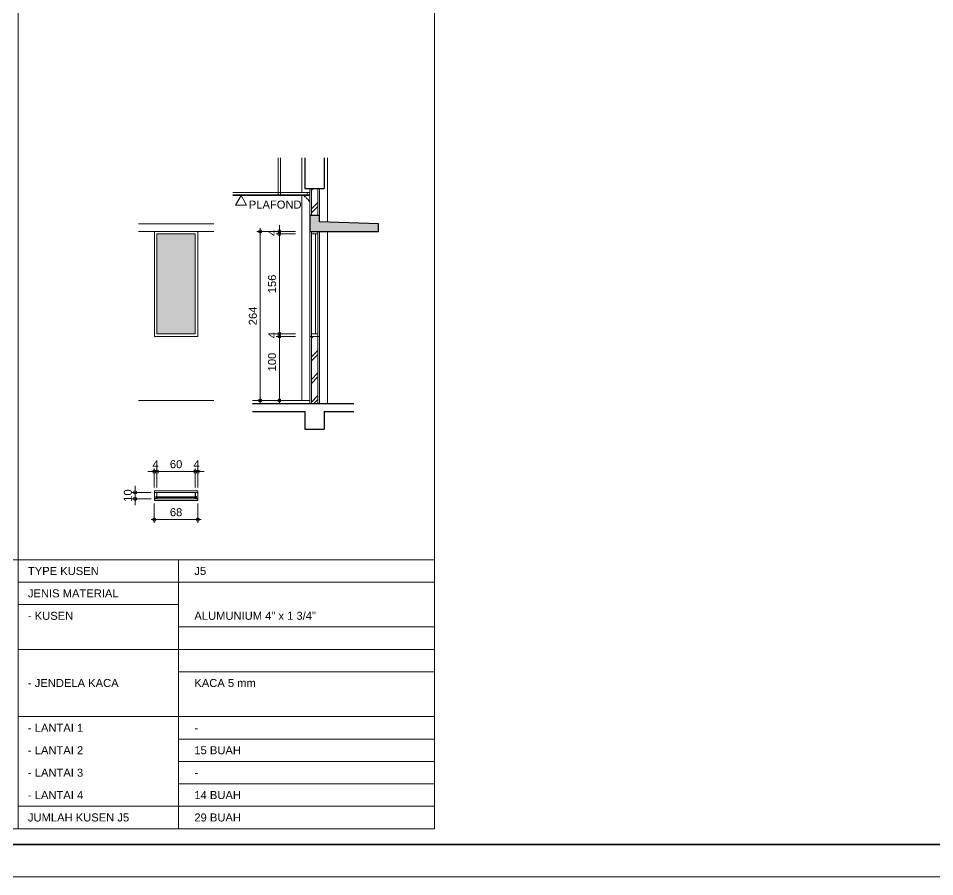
# Model space of a CAD drawing. Header units: millimetres. Extents: x -11 to 1625, y -267 to 180.
# Drawn here: x 1037.38 to 1066.01, y -102 to -75.19 of the extents above; entities that cross this region are included whole.
import ezdxf
from ezdxf.enums import TextEntityAlignment as Align

# ---------------------------------------------------------------- set-up
doc = ezdxf.new("R2010")
doc.units = ezdxf.units.MM
for name, color, linetype, lineweight in [('ars', 11, 'Continuous', 5), ('blk', 1, 'Continuous', 30), ('GRS KOP', 1, 'Continuous', 35), ('kop', 7, 'Continuous', 20), ('kus', 63, 'Continuous', 15), ('lan', 7, 'Continuous', 15), ('not', 7, 'Continuous', 20), ('pla', 213, 'Continuous', 15), ('sol kaca', 9, 'Continuous', 0), ('sol kol', 8, 'Continuous', 0), ('tem', 5, 'Continuous', 20), ('u', 6, 'Continuous', 20)]:
    doc.layers.add(name, color=color, linetype=linetype, lineweight=lineweight)
doc.styles.add('BARU', font='complex.shx')
doc.styles.add('S', font='SIMPLEX', dxfattribs={"width": 1.1})
doc.styles.get("Standard").update_dxf_attribs({"font": 'ARIALUNI.TTF'})
doc.dimstyles.new('SK 50', dxfattribs={"dimtxt": 0.25, "dimasz": 0.1, "dimexe": 0, "dimexo": 0, "dimgap": 0.1, "dimtad": 1, "dimdec": 0, "dimlfac": 50, "dimzin": 12, "dimdsep": 46, "dimtxsty": 'Standard', "dimblk": 'BULAT', "dimcen": 0.1, "dimclrd": 256, "dimclre": 256, "dimclrt": 256, "dimadec": 0, "dimazin": 3, "dimtfac": 1, "dimtdec": 0, "dimtofl": 0, "dimtmove": 0, "dimatfit": 3, "dimldrblk": 'BULAT', "dimfxl": 0, "dimtolj": 1, "dimtzin": 0, "dimlwd": -1, "dimlwe": -1, "dimarcsym": 0})

# ---------------------------------------------------------------- blocks, each defined once
blk = doc.blocks.new('kop')
at = {"layer": 'GRS KOP'}
blk.add_lwpolyline([(1, 54), (83, 54), (83, 1), (1, 1)], close=True, dxfattribs=at)
at = {"layer": 'kop', "color": 7}
blk.add_line((0, 0), (84, 0), dxfattribs=at)
at = {"layer": 'kop', "style": 'BARU', "flags": 4}
for p, height in [((73.8, 5.4), 0.35), ((80.303, 5.382), 0.25), ((73.8, 4.9), 0.35), ((80.303, 4.882), 0.25), ((73.8, 4.4), 0.35), ((80.303, 4.382), 0.25)]:
    blk.add_attdef('-', p, '', height=height, dxfattribs=at)
at = {"layer": 'kop', "flags": 4}
for tag, p in [('AR-00', (78.057, 2.648)), ('00', (81.238, 2.647))]:
    blk.add_attdef(tag, text='', height=0.35, dxfattribs=at).set_placement(p, align=Align.MIDDLE)
blk = doc.blocks.new('BULAT')
for p, q in [((-1, 0), (1, 0)), ((0, -1), (0, 1))]:
    blk.add_line(p, q)
blk.add_circle((0, 0), 0.5)
blk = doc.blocks.new('*D2168')
at = {"layer": 'Defpoints', "color": 0, "ltscale": 0.15}
for p in [(1046.033, -85.125), (1045.533, -87.125), (1046.033, -87.125)]:
    blk.add_point(p, dxfattribs=at)
at = {"layer": 'u', "ltscale": 0.15}
for p, q in [((1046.033, -85.125), (1045.533, -85.125)), ((1045.533, -85.225), (1045.533, -87.025)), ((1046.033, -87.125), (1045.533, -87.125))]:
    blk.add_line(p, q, dxfattribs=at)
at = {"layer": 'u', "ltscale": 0.15, "xscale": 0.1, "yscale": 0.1, "zscale": 0.1}
for p, rotation in [((1045.533, -85.125), 90), ((1045.533, -87.125), 270)]:
    blk.add_blockref('BULAT', p, dxfattribs=dict(at, rotation=rotation))
at = {"layer": 'u', "ltscale": 0.15, "insert": (1045.305, -85.925), "char_height": 0.25, "attachment_point": 5, "rotation": 90}
blk.add_mtext('\\A1;100', dxfattribs=at)
blk = doc.blocks.new('*D2169')
at = {"layer": 'Defpoints', "color": 0, "ltscale": 0.15}
for p in [(1045.533, -85.125), (1046.033, -85.045), (1046.033, -85.125)]:
    blk.add_point(p, dxfattribs=at)
at = {"layer": 'u', "ltscale": 0.15}
for p, q in [((1045.533, -84.945), (1045.533, -84.845)), ((1046.033, -85.045), (1045.533, -85.045)), ((1046.033, -85.125), (1045.533, -85.125)), ((1045.533, -85.225), (1045.533, -85.325))]:
    blk.add_line(p, q, dxfattribs=at)
at = {"layer": 'u', "ltscale": 0.15, "xscale": 0.1, "yscale": 0.1, "zscale": 0.1}
for p, rotation in [((1045.533, -85.045), 270), ((1045.533, -85.125), 90)]:
    blk.add_blockref('BULAT', p, dxfattribs=dict(at, rotation=rotation))
at = {"layer": 'u', "ltscale": 0.15, "insert": (1045.308, -85.085), "char_height": 0.25, "attachment_point": 5, "rotation": 90}
blk.add_mtext('\\A1;4', dxfattribs=at)
blk = doc.blocks.new('*D2170')
at = {"layer": 'Defpoints', "color": 0, "ltscale": 0.15}
for p in [(1046.033, -81.925), (1045.533, -85.045), (1046.033, -85.045)]:
    blk.add_point(p, dxfattribs=at)
at = {"layer": 'u', "ltscale": 0.15}
for p, q in [((1046.033, -81.925), (1045.533, -81.925)), ((1045.533, -82.025), (1045.533, -84.945)), ((1046.033, -85.045), (1045.533, -85.045))]:
    blk.add_line(p, q, dxfattribs=at)
at = {"layer": 'u', "ltscale": 0.15, "xscale": 0.1, "yscale": 0.1, "zscale": 0.1}
for p, rotation in [((1045.533, -81.925), 90), ((1045.533, -85.045), 270)]:
    blk.add_blockref('BULAT', p, dxfattribs=dict(at, rotation=rotation))
at = {"layer": 'u', "ltscale": 0.15, "insert": (1045.305, -83.485), "char_height": 0.25, "attachment_point": 5, "rotation": 90}
blk.add_mtext('\\A1;156', dxfattribs=at)
blk = doc.blocks.new('*D2171')
at = {"layer": 'Defpoints', "color": 0, "ltscale": 0.15}
for p in [(1046.033, -81.845), (1045.533, -81.925), (1046.033, -81.925)]:
    blk.add_point(p, dxfattribs=at)
at = {"layer": 'u', "ltscale": 0.15}
for p, q in [((1045.533, -81.745), (1045.533, -81.645)), ((1046.033, -81.845), (1045.533, -81.845)), ((1046.033, -81.925), (1045.533, -81.925)), ((1045.533, -82.025), (1045.533, -82.125))]:
    blk.add_line(p, q, dxfattribs=at)
at = {"layer": 'u', "ltscale": 0.15, "xscale": 0.1, "yscale": 0.1, "zscale": 0.1}
for p, rotation in [((1045.533, -81.845), 270), ((1045.533, -81.925), 90)]:
    blk.add_blockref('BULAT', p, dxfattribs=dict(at, rotation=rotation))
at = {"layer": 'u', "ltscale": 0.15, "insert": (1045.308, -81.885), "char_height": 0.25, "attachment_point": 5, "rotation": 90}
blk.add_mtext('\\A1;4', dxfattribs=at)
blk = doc.blocks.new('PEILA')
blk.add_lwpolyline([(-0.188, -0.325), (0.188, -0.325), (0, 0)], close=True)
at = {"style": 'S', "width": 1.1, "flags": 4}
blk.add_attdef('CAT', (0.265, -0.289), '', height=0.2, dxfattribs=at)
blk = doc.blocks.new('*D2172')
at = {"layer": 'Defpoints', "color": 0, "ltscale": 0.15}
for p in [(1045.433, -81.845), (1044.933, -87.125), (1045.433, -87.125)]:
    blk.add_point(p, dxfattribs=at)
at = {"layer": 'u', "ltscale": 0.15}
for p, q in [((1045.433, -81.845), (1044.933, -81.845)), ((1044.933, -81.945), (1044.933, -87.025)), ((1045.433, -87.125), (1044.933, -87.125))]:
    blk.add_line(p, q, dxfattribs=at)
at = {"layer": 'u', "ltscale": 0.15, "xscale": 0.1, "yscale": 0.1, "zscale": 0.1}
for p, rotation in [((1044.933, -81.845), 90), ((1044.933, -87.125), 270)]:
    blk.add_blockref('BULAT', p, dxfattribs=dict(at, rotation=rotation))
at = {"layer": 'u', "ltscale": 0.15, "insert": (1044.705, -84.485), "char_height": 0.25, "attachment_point": 5, "rotation": 90}
blk.add_mtext('\\A1;264', dxfattribs=at)
blk = doc.blocks.new('*D2173')
at = {"layer": 'Defpoints', "color": 0, "ltscale": 0.15}
for p in [(1042.906, -89.346), (1041.706, -89.846), (1042.906, -89.846)]:
    blk.add_point(p, dxfattribs=at)
at = {"layer": 'u', "ltscale": 0.15}
for p, q in [((1041.706, -89.846), (1041.706, -89.346)), ((1041.806, -89.346), (1042.806, -89.346)), ((1042.906, -89.846), (1042.906, -89.346))]:
    blk.add_line(p, q, dxfattribs=at)
at = {"layer": 'u', "ltscale": 0.15, "xscale": 0.1, "yscale": 0.1, "zscale": 0.1, "rotation": 180}
blk.add_blockref('BULAT', (1041.706, -89.346), dxfattribs=at)
at = {"layer": 'u', "ltscale": 0.15, "xscale": 0.1, "yscale": 0.1, "zscale": 0.1}
blk.add_blockref('BULAT', (1042.906, -89.346), dxfattribs=at)
at = {"layer": 'u', "ltscale": 0.15, "insert": (1042.306, -89.118), "char_height": 0.25, "attachment_point": 5}
blk.add_mtext('\\A1;60', dxfattribs=at)
blk = doc.blocks.new('*D2174')
at = {"layer": 'Defpoints', "color": 0, "ltscale": 0.15}
for p in [(1042.986, -89.346), (1042.906, -89.846), (1042.986, -89.846)]:
    blk.add_point(p, dxfattribs=at)
at = {"layer": 'u', "ltscale": 0.15}
for p, q in [((1042.806, -89.346), (1042.706, -89.346)), ((1042.906, -89.846), (1042.906, -89.346)), ((1042.986, -89.846), (1042.986, -89.346)), ((1043.086, -89.346), (1043.186, -89.346))]:
    blk.add_line(p, q, dxfattribs=at)
at = {"layer": 'u', "ltscale": 0.15, "xscale": 0.1, "yscale": 0.1, "zscale": 0.1}
blk.add_blockref('BULAT', (1042.906, -89.346), dxfattribs=at)
at = {"layer": 'u', "ltscale": 0.15, "xscale": 0.1, "yscale": 0.1, "zscale": 0.1, "rotation": 180}
blk.add_blockref('BULAT', (1042.986, -89.346), dxfattribs=at)
at = {"layer": 'u', "ltscale": 0.15, "insert": (1042.946, -89.121), "char_height": 0.25, "attachment_point": 5}
blk.add_mtext('\\A1;4', dxfattribs=at)
blk = doc.blocks.new('*D2175')
at = {"layer": 'Defpoints', "color": 0, "ltscale": 0.15}
for p in [(1041.706, -89.346), (1041.626, -89.846), (1041.706, -89.846)]:
    blk.add_point(p, dxfattribs=at)
at = {"layer": 'u', "ltscale": 0.15}
for p, q in [((1041.526, -89.346), (1041.426, -89.346)), ((1041.626, -89.846), (1041.626, -89.346)), ((1041.706, -89.846), (1041.706, -89.346)), ((1041.806, -89.346), (1041.906, -89.346))]:
    blk.add_line(p, q, dxfattribs=at)
at = {"layer": 'u', "ltscale": 0.15, "xscale": 0.1, "yscale": 0.1, "zscale": 0.1}
blk.add_blockref('BULAT', (1041.626, -89.346), dxfattribs=at)
at = {"layer": 'u', "ltscale": 0.15, "xscale": 0.1, "yscale": 0.1, "zscale": 0.1, "rotation": 180}
blk.add_blockref('BULAT', (1041.706, -89.346), dxfattribs=at)
at = {"layer": 'u', "ltscale": 0.15, "insert": (1041.666, -89.121), "char_height": 0.25, "attachment_point": 5}
blk.add_mtext('\\A1;4', dxfattribs=at)
blk = doc.blocks.new('*D2176')
at = {"layer": 'Defpoints', "color": 0, "ltscale": 0.15}
for p in [(1041.626, -90.346), (1042.986, -90.346), (1042.986, -90.846)]:
    blk.add_point(p, dxfattribs=at)
at = {"layer": 'u', "ltscale": 0.15}
for p, q in [((1041.626, -90.346), (1041.626, -90.846)), ((1042.986, -90.346), (1042.986, -90.846)), ((1041.726, -90.846), (1042.886, -90.846))]:
    blk.add_line(p, q, dxfattribs=at)
at = {"layer": 'u', "ltscale": 0.15, "xscale": 0.1, "yscale": 0.1, "zscale": 0.1, "rotation": 180}
blk.add_blockref('BULAT', (1041.626, -90.846), dxfattribs=at)
at = {"layer": 'u', "ltscale": 0.15, "xscale": 0.1, "yscale": 0.1, "zscale": 0.1}
blk.add_blockref('BULAT', (1042.986, -90.846), dxfattribs=at)
at = {"layer": 'u', "ltscale": 0.15, "insert": (1042.306, -90.618), "char_height": 0.25, "attachment_point": 5}
blk.add_mtext('\\A1;68', dxfattribs=at)
blk = doc.blocks.new('*D2177')
at = {"layer": 'Defpoints', "color": 0, "ltscale": 0.15}
for p in [(1041.026, -89.996), (1041.526, -89.996), (1041.526, -90.196)]:
    blk.add_point(p, dxfattribs=at)
at = {"layer": 'u', "ltscale": 0.15}
for p, q in [((1041.026, -89.896), (1041.026, -89.796)), ((1041.526, -89.996), (1041.026, -89.996)), ((1041.526, -90.196), (1041.026, -90.196)), ((1041.026, -90.296), (1041.026, -90.396))]:
    blk.add_line(p, q, dxfattribs=at)
at = {"layer": 'u', "ltscale": 0.15, "xscale": 0.1, "yscale": 0.1, "zscale": 0.1}
for p, rotation in [((1041.026, -89.996), 270), ((1041.026, -90.196), 90)]:
    blk.add_blockref('BULAT', p, dxfattribs=dict(at, rotation=rotation))
at = {"layer": 'u', "ltscale": 0.15, "insert": (1040.799, -90.096), "char_height": 0.25, "attachment_point": 5, "rotation": 90}
blk.add_mtext('\\A1;10', dxfattribs=at)

msp = doc.modelspace()

# ---------------------------------------------------------------- hatches: boundary and pattern name
at = {"layer": 'ars'}
h = msp.add_hatch(dxfattribs=at)
h.set_pattern_fill('TEMBOK', color=256, scale=0.5)
h.set_pattern_definition([(45, (1018.64153, -181.8628), (-0.3535534, 0.3535534), []), (45, (1018.76653, -181.8628), (-0.3535534, 0.3535534), [])])
h.paths.add_polyline_path([(1046.533092, -81.344801), (1046.533092, -80.504801), (1046.733092, -80.504801), (1046.733092, -81.344801)])
h = msp.add_hatch(dxfattribs=at)
h.set_pattern_fill('TEMBOK', color=256, scale=0.5)
h.set_pattern_definition([(45, (1018.64153, -186.4828), (-0.3535534, 0.3535534), []), (45, (1018.76653, -186.4828), (-0.3535534, 0.3535534), [])])
h.paths.add_polyline_path([(1046.533092, -87.224801), (1046.533092, -85.124801), (1046.733092, -85.124801), (1046.733092, -87.224801)])
at = {"layer": 'sol kaca'}
h = msp.add_hatch(color=256, dxfattribs=at)
h.dxf.hatch_style = 1
h.paths.add_polyline_path([(1042.9064771, -85.044801), (1042.9064771, -81.924801), (1041.7064771, -81.924801), (1041.7064771, -85.044801)])
at = {"layer": 'sol kol'}
h = msp.add_hatch(color=256, dxfattribs=at)
h.dxf.hatch_style = 1
h.paths.add_polyline_path([(1046.783092, -81.344801), (1046.483092, -81.344801), (1046.483092, -81.844801), (1048.633092, -81.844801), (1048.633092, -81.604801), (1046.783092, -81.544801)])

# ---------------------------------------------------------------- linework, layer by layer
at = {"layer": 'ars'}
for p, q in [((1046.483092, -80.724801), (1044.0788266, -80.724801)), ((1046.533092, -80.504801), (1046.533092, -81.344801)), ((1046.733092, -80.504801), (1046.733092, -81.344801))]:
    msp.add_line(p, q, dxfattribs=at)
msp.add_lwpolyline([(1046.533092, -87.224801), (1046.533092, -85.124801), (1046.733092, -85.124801), (1046.733092, -87.224801)], close=True, dxfattribs=at)
at = {"layer": 'blk'}
for p, q in [((1046.333092, -79.544801), (1046.333092, -80.504801)), ((1046.933092, -79.544801), (1046.933092, -80.504801)), ((1046.333092, -80.504801), (1046.933092, -80.504801)), ((1044.694698, -87.224801), (1047.8618423, -87.224801)), ((1044.694698, -87.464801), (1046.333092, -87.464801)), ((1046.333092, -87.464801), (1046.333092, -88.024801)), ((1046.933092, -87.464801), (1047.8618423, -87.464801)), ((1046.933092, -87.464801), (1046.933092, -88.024801)), ((1046.333092, -88.024801), (1046.933092, -88.024801))]:
    msp.add_line(p, q, dxfattribs=at)
msp.add_lwpolyline([(1046.783092, -81.344801), (1046.483092, -81.344801), (1046.483092, -81.844801), (1048.633092, -81.844801), (1048.633092, -81.604801), (1046.783092, -81.544801)], close=True, dxfattribs=at)
at = {"layer": 'kus'}
for p, q in [((1041.6264771, -85.124801), (1041.6264771, -81.844801)), ((1041.6264771, -81.844801), (1042.9864771, -81.844801)), ((1042.9864771, -85.124801), (1042.9864771, -81.844801)), ((1046.533092, -81.844801), (1046.533092, -85.124801)), ((1046.733092, -81.844801), (1046.733092, -85.124801)), ((1041.7064771, -85.044801), (1041.7064771, -81.924801)), ((1041.7064771, -81.924801), (1042.9064771, -81.924801)), ((1042.9064771, -85.044801), (1042.9064771, -81.924801)), ((1046.533092, -81.924801), (1046.733092, -81.924801)), ((1046.663092, -81.924801), (1046.663092, -85.044801)), ((1041.6264771, -85.124801), (1042.9864771, -85.124801)), ((1041.7064771, -85.044801), (1042.9064771, -85.044801)), ((1046.533092, -85.044801), (1046.733092, -85.044801)), ((1042.9064771, -89.9962238), (1041.7064771, -89.9962238)), ((1042.9064771, -90.1962238), (1041.7064771, -90.1962238))]:
    msp.add_line(p, q, dxfattribs=at)
for points in [[(1041.6264771, -90.0797183), (1041.6264771, -90.0762238), (1041.6264771, -89.9962238), (1041.7064771, -89.9962238), (1041.7064771, -90.1302238), (1041.7035725, -90.1302238), (1041.7035725, -90.1352238), (1041.7000779, -90.1352238), (1041.6965603, -90.1302238), (1041.6764771, -90.1302238), (1041.6764771, -90.1522238), (1041.6965603, -90.1522238), (1041.7000779, -90.1472238), (1041.7035725, -90.1472238), (1041.7035725, -90.1522238), (1041.7064771, -90.1522238), (1041.7064771, -90.1962238), (1041.6264771, -90.1962238), (1041.6264771, -90.0832359)], [(1041.6304771, -90.0002238), (1041.7024771, -90.0002238), (1041.7024771, -90.1262238), (1041.6724771, -90.1262238), (1041.6724771, -90.1562238), (1041.7024771, -90.1562238), (1041.7024771, -90.1922238), (1041.6304771, -90.1922238)], [(1041.6764771, -90.1512238), (1041.6764771, -90.1312238), (1042.9364771, -90.1312238), (1042.9364771, -90.1512238)], [(1042.9864771, -90.0797183), (1042.9864771, -90.0762238), (1042.9864771, -89.9962238), (1042.9064771, -89.9962238), (1042.9064771, -90.1302238), (1042.9093818, -90.1302238), (1042.9093818, -90.1352238), (1042.9128763, -90.1352238), (1042.9163939, -90.1302238), (1042.9364771, -90.1302238), (1042.9364771, -90.1522238), (1042.9163939, -90.1522238), (1042.9128763, -90.1472238), (1042.9093818, -90.1472238), (1042.9093818, -90.1522238), (1042.9064771, -90.1522238), (1042.9064771, -90.1962238), (1042.9864771, -90.1962238), (1042.9864771, -90.0832359)], [(1042.9824771, -90.0002238), (1042.9104771, -90.0002238), (1042.9104771, -90.1262238), (1042.9404771, -90.1262238), (1042.9404771, -90.1562238), (1042.9104771, -90.1562238), (1042.9104771, -90.1922238), (1042.9824771, -90.1922238)]]:
    msp.add_lwpolyline(points, close=True, dxfattribs=at)
at = {"layer": 'lan'}
for p, q in [((1037.3767497, -100.5007773), (1037.3767497, -74.6383231)), ((1050.3767497, -100.5007773), (1050.3767497, -74.6383231)), ((1046.483092, -80.504801), (1046.483092, -81.344801)), ((1046.783092, -80.504801), (1046.783092, -81.344801)), ((1047.033092, -80.504801), (1047.033092, -81.344801)), ((1041.1264771, -81.604801), (1043.4864771, -81.604801)), ((1041.1264771, -81.844801), (1043.4864771, -81.844801)), ((1046.483092, -81.844801), (1046.483092, -87.224801)), ((1046.783092, -81.844801), (1046.783092, -87.224801)), ((1041.1264771, -87.124801), (1043.4864771, -87.124801)), ((1044.694698, -87.124801), (1046.483092, -87.124801)), ((1050.3767497, -92.1007773), (1001.185907, -92.1007773)), ((1042.3767497, -100.5007773), (1042.3767497, -92.1007773)), ((1050.3767497, -92.8007773), (1037.3767497, -92.8007773)), ((1042.3767497, -93.5007773), (1037.3767497, -93.5007773)), ((1050.3767497, -94.2007773), (1042.3767497, -94.2007773)), ((1050.3767497, -94.9007773), (1037.3767497, -94.9007773)), ((1050.3767497, -95.6007773), (1042.3767497, -95.6007773)), ((1050.3767497, -97.0007773), (1037.3767497, -97.0007773)), ((1050.3767497, -97.7007773), (1042.3767497, -97.7007773)), ((1050.3767497, -98.4007773), (1042.3767497, -98.4007773)), ((1050.3767497, -99.1007773), (1042.3767497, -99.1007773)), ((1050.3767497, -99.8007773), (1037.3767497, -99.8007773)), ((1050.3767497, -100.5007773), (1001.185907, -100.5007773))]:
    msp.add_line(p, q, dxfattribs=at)
msp.add_lwpolyline([(1046.323092, -80.764801), (1046.323092, -80.744801), (1046.303092, -80.744801), (1046.303092, -80.724801), (1046.483092, -80.724801), (1046.483092, -80.904801), (1046.463092, -80.904801), (1046.463092, -80.884801), (1046.443092, -80.884801), (1046.443092, -80.844801, -0.4142135624), (1046.363092, -80.764801)], format="xyb", close=True, dxfattribs=at)
msp.add_lwpolyline([(1042.9864771, -90.2462238), (1041.6264771, -90.2462238), (1041.6264771, -89.9462238), (1042.9864771, -89.9462238)], close=True, dxfattribs=at)
at = {"layer": 'pla'}
for p, q in [((1045.493092, -79.544801), (1045.493092, -80.704801)), ((1045.573092, -79.544801), (1045.573092, -80.704801)), ((1046.483092, -80.624801), (1044.0788266, -80.624801)), ((1046.483092, -80.704801), (1044.0788266, -80.704801)), ((1046.403092, -80.624801), (1046.403092, -80.704801))]:
    msp.add_line(p, q, dxfattribs=at)
at = {"layer": 'tem'}
for p, q in [((1046.233092, -79.544801), (1046.233092, -80.624801)), ((1047.033092, -79.544801), (1047.033092, -81.5529091)), ((1046.233092, -80.724801), (1046.233092, -87.124801)), ((1047.033092, -81.844801), (1047.033092, -87.224801)), ((1046.783092, -85.124801), (1046.483092, -85.124801))]:
    msp.add_line(p, q, dxfattribs=at)

# ---------------------------------------------------------------- block references
at = {"layer": 'kop'}
msp.add_blockref('kop', (995.2141622, -102), dxfattribs=at)
at = {"layer": 'not'}
ref = msp.add_blockref('PEILA', (1044.3349215, -80.724801), dxfattribs=dict(at, xscale=0.9237604307034012, yscale=0.9237604307034012, zscale=0.9237604307034012))
ref.add_attrib('CAT', 'PLAFOND', (1044.5782668, -81.1313528), dxfattribs={"layer": '0', "height": 0.25, "flags": 4})

# ---------------------------------------------------------------- texts
for s, p in [('TYPE KUSEN', (1037.6767497, -92.5757773)), ('J5', (1042.8767497, -92.5757773)), ('JENIS MATERIAL', (1037.6767497, -93.2757773)), ('- KUSEN', (1037.6767497, -93.9757773)), ('ALUMUNIUM 4" x 1 3/4"', (1042.8767497, -93.9757773)), ('- JENDELA KACA', (1037.6767497, -96.0757773)), ('KACA 5 mm', (1042.8767497, -96.0757773)), ('- LANTAI 1', (1037.6767497, -97.4757773)), ('-', (1042.8767497, -97.4757773)), ('- LANTAI 2', (1037.6767497, -98.1757773)), ('15 BUAH', (1042.8767497, -98.1757773)), ('- LANTAI 3', (1037.6767497, -98.8757773)), ('-', (1042.8767497, -98.8757773)), ('- LANTAI 4', (1037.6767497, -99.5757773)), ('14 BUAH', (1042.8767497, -99.5757773)), ('JUMLAH KUSEN J5', (1037.6767497, -100.2757773)), ('29 BUAH', (1042.8767497, -100.2757773))]:
    msp.add_text(s, height=0.25, dxfattribs=at).set_placement(p)

# ---------------------------------------------------------------- dimensions: what is measured, and where the dimension line sits
at = {"layer": 'u', "ltscale": 0.15}
for base, p1, p2, angle, picture, middle in [((1044.933092, -87.124801), (1045.433092, -81.844801), (1045.433092, -87.124801), 270, '*D2172', (1044.933092, -84.484801)), ((1045.533092, -85.044801), (1046.033092, -81.924801), (1046.033092, -85.044801), 270, '*D2170', (1045.533092, -83.484801)), ((1045.533092, -81.924801), (1046.033092, -81.844801), (1046.033092, -81.924801), 270, '*D2171', (1045.533092, -81.884801)), ((1045.533092, -87.124801), (1046.033092, -85.124801), (1046.033092, -87.124801), 270, '*D2168', (1045.533092, -85.924801)), ((1045.533092, -85.124801), (1046.033092, -85.044801), (1046.033092, -85.124801), 270, '*D2169', (1045.533092, -85.084801)), ((1041.0264771, -89.9962238), (1041.5264771, -90.1962238), (1041.5264771, -89.9962238), 90, '*D2177', (1041.0264771, -90.0962238))]:
    dim = msp.add_linear_dim(base=base, p1=p1, p2=p2, angle=angle, dimstyle='SK 50', dxfattribs=at)
    dim.commit()
    dim.dimension.update_dxf_attribs({"geometry": picture, "text_midpoint": middle, "dimtype": 160})
for base, p1, p2, picture, middle in [((1041.7064771, -89.3462238), (1041.6264771, -89.8462238), (1041.7064771, -89.8462238), '*D2175', (1041.6664771, -89.3462238)), ((1042.9064771, -89.3462238), (1041.7064771, -89.8462238), (1042.9064771, -89.8462238), '*D2173', (1042.3064771, -89.3462238)), ((1042.9864771, -89.3462238), (1042.9064771, -89.8462238), (1042.9864771, -89.8462238), '*D2174', (1042.9464771, -89.3462238)), ((1042.9864771, -90.8462238), (1041.6264771, -90.3462238), (1042.9864771, -90.3462238), '*D2176', (1042.3064771, -90.8462238))]:
    dim = msp.add_linear_dim(base=base, p1=p1, p2=p2, dimstyle='SK 50', dxfattribs=at)
    dim.commit()
    dim.dimension.update_dxf_attribs({"geometry": picture, "text_midpoint": middle, "dimtype": 160})

doc.saveas('drawing.dxf')
